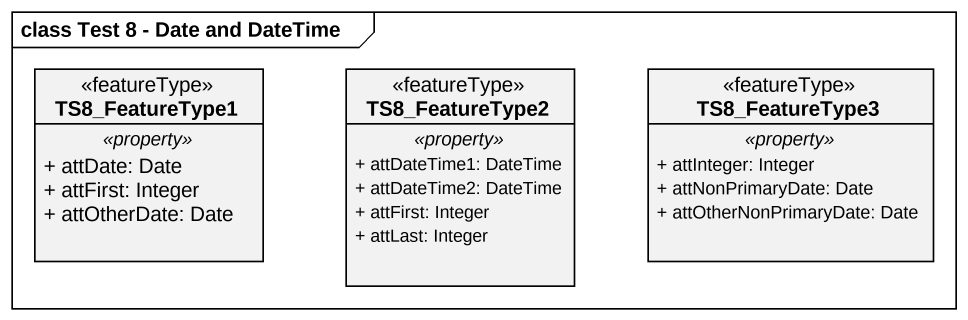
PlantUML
@startuml
mainframe class Test 8 - Date and DateTime
hide circle
hide empty members
skinparam classAttributeIconSize 0
class TS8_FeatureType1 <<featureType>> {
  .. <<property>> ..
  + attDate: Date
  + attFirst: Integer
  + attOtherDate: Date
}
class TS8_FeatureType2 <<featureType>> {
  .. <<property>> ..
  + attDateTime1: DateTime
  + attDateTime2: DateTime
  + attFirst: Integer
  + attLast: Integer
}
class TS8_FeatureType3 <<featureType>> {
  .. <<property>> ..
  + attInteger: Integer
  + attNonPrimaryDate: Date
  + attOtherNonPrimaryDate: Date
}
@enduml
